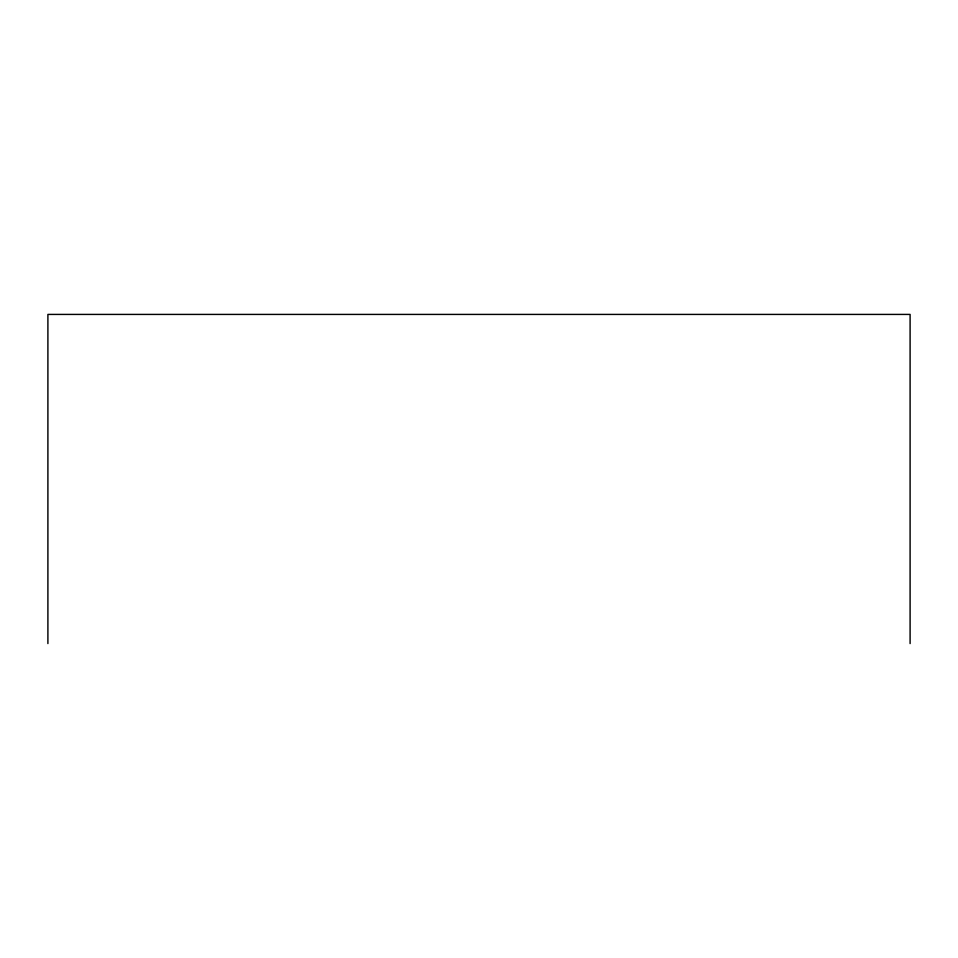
<?xml version="1.0" encoding="UTF-8"?>
<svg xmlns="http://www.w3.org/2000/svg" width="958" height="958" viewBox="0 0 958 958"><rect width="100%" height="100%" fill="white"/><g stroke="black" fill="none" stroke-linecap="round" stroke-linejoin="round"><path stroke-width="1.44" d="M910.1 643.584L910.1 314.416L47.9 314.416L47.9 643.584"/></g></svg>
